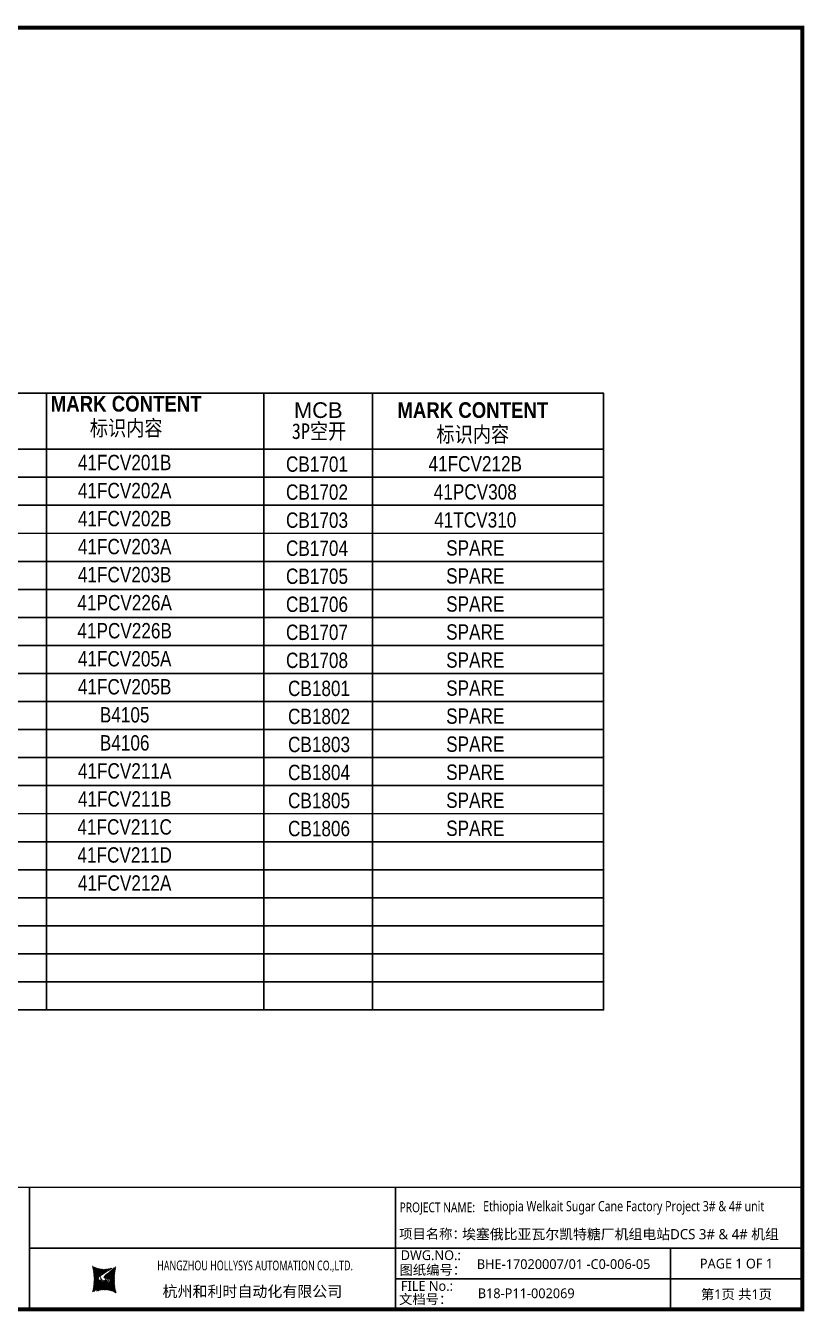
# Model space of a CAD drawing. Extents: x 81437 to 204847, y -54769 to -29444.
# Drawn here: x 122880 to 124794, y -36869 to -33708 of the extents above; entities that cross this region are included whole.
import ezdxf
from ezdxf.enums import TextEntityAlignment as Align
from ezdxf.lldxf.tags import DXFTag

# ---------------------------------------------------------------- set-up
doc = ezdxf.new("R2010")
doc.units = 0
doc.header["$LTSCALE"] = 100
doc.header["$MEASUREMENT"] = 0
for name, color, linetype in [('t', 1, 'Continuous'), ('YLT_GridLine', 7, 'Continuous'), ('YLT_GridText', 7, 'Continuous'), ('标准图框及表格', 7, 'Continuous')]:
    doc.layers.add(name, color=color, linetype=linetype)
doc.layers.add('细实线', color=7, linetype='Continuous', lineweight=20)
doc.styles.add('HZ', font='arial.ttf', dxfattribs={"width": 0.7})
doc.styles.get("Standard").update_dxf_attribs({"font": ''})
doc.styles.add('YLT_Grid', font='', dxfattribs={"width": 0.85})
doc.styles.add('微软雅黑', font='')
doc.styles.get('Standard').set_extended_font_data('SimSun')
doc.styles.get('YLT_Grid').set_extended_font_data('宋体')
doc.styles.get('微软雅黑').set_extended_font_data('Microsoft YaHei')
tags = doc.linetypes.add('CENTER', pattern=[2, 1.25, -0.25, 0.25, -0.25]).pattern_tags.tags
tags[10:11] = [DXFTag(74, 4), DXFTag(75, 0), DXFTag(340, '0'), DXFTag(46, 1.0), DXFTag(50, 0.0), DXFTag(44, 0.0), DXFTag(45, 0.0)]
tags[8:9] = [DXFTag(74, 4), DXFTag(75, 0), DXFTag(340, '0'), DXFTag(46, 1.0), DXFTag(50, 0.0), DXFTag(44, 0.0), DXFTag(45, 0.0)]
tags[6:7] = [DXFTag(74, 4), DXFTag(75, 0), DXFTag(340, '0'), DXFTag(46, 1.0), DXFTag(50, 0.0), DXFTag(44, 0.0), DXFTag(45, 0.0)]
tags[4:5] = [DXFTag(74, 4), DXFTag(75, 0), DXFTag(340, '0'), DXFTag(46, 1.0), DXFTag(50, 0.0), DXFTag(44, 0.0), DXFTag(45, 0.0)]
pattern_1 = [(45, (-6.162819773475348, -58.86246267448996), (-0.736262898216564, 0.7362628982165641), [])]

# ---------------------------------------------------------------- blocks, each defined once
blk = doc.blocks.new('图框')
at = {"layer": '标准图框及表格'}
h = blk.add_hatch(dxfattribs=at)
h.set_pattern_fill('ANSI31', color=5, scale=8.329863809039892, style=0)
h.set_pattern_definition(pattern_1)
edge = h.paths.add_edge_path()
edge.add_arc((2393.094436262916, -3057.016314091056), 55.18534773488954, 238.1092081981581, 291.6531626184834)
edge.add_line((2413.457117633552, -3108.307481089123), (2382.362679957259, -3129.105284474292))
edge.add_arc((2232.744557938924, -3137.191253253037), 135.3602868968974, 346.3915348661821, 374.2500326978034)
edge.add_line((2364.304773850054, -3169.039594784347), (2391.343418124445, -3146.7148906974))
edge.add_line((2385.17637942767, -3139.143911424919), (2389.981166822123, -3139.761302572286))
edge.add_spline(control_points=[(2391.307199095063, -3146.750097628447), (2392.196661605914, -3145.885543305817), (2393.808172678844, -3144.319160410171), (2393.706362376579, -3140.114756849009), (2391.263680388605, -3139.875266105763), (2389.959101290711, -3139.747359722689)], knot_values=[0, 0, 0, 0, 6.844331067525468, 12.40042740766005, 18.76924275352248, 18.76924275352248, 18.76924275352248, 18.76924275352248], weights=[1, 1, 1, 1, 1, 1], degree=3, periodic=0)
edge.add_spline(control_points=[(2382.352543285211, -3129.127895979397), (2381.626555155563, -3129.73152025812), (2380.315378592357, -3130.821700626719), (2379.381276507607, -3132.24510027398), (2378.964379386169, -3132.880374753903)], knot_values=[0, 0, 0, 0, 5.253673658024614, 9.488438564008057, 9.488438564008057, 9.488438564008057, 9.488438564008057], weights=[1, 1, 1, 1, 1], degree=3, periodic=0)
edge.add_spline(control_points=[(2380.109845815059, -3131.144179531064), (2379.558651433159, -3131.767985770505), (2378.469607692277, -3133.249177120419), (2378.75000888206, -3136.59141356358), (2381.696031569307, -3138.758015293683), (2384.022624161043, -3139.007997601494), (2385.15175362843, -3139.129317677358)], knot_values=[10.66597461496156, 10.66597461496156, 10.66597461496156, 10.66597461496156, 18.97770399508879, 28.89455822145742, 41.119553648298, 52.64692538081317, 52.64692538081317, 52.64692538081317, 52.64692538081317], weights=[1, 1, 1, 1, 1, 1, 1], degree=3, periodic=0)
h = blk.add_hatch(dxfattribs=at)
h.set_pattern_fill('ANSI31', color=3, scale=8.329863809039892, style=0)
h.set_pattern_definition(pattern_1)
edge = h.paths.add_edge_path()
edge.add_line((2396.306912351669, -3134.638821765021), (2401.543221691929, -3135.303048767099))
edge.add_spline(control_points=[(2394.881673431148, -3127.632408877759), (2393.992210920092, -3128.496963200258), (2392.380699847337, -3130.063346096064), (2392.482510149457, -3134.26774965708), (2394.925192137576, -3134.507240400384), (2396.229771235499, -3134.635146783385)], knot_values=[0, 0, 0, 0, 6.844331067526932, 12.40042740766158, 18.76924275352342, 18.76924275352342, 18.76924275352342, 18.76924275352342], weights=[1, 1, 1, 1, 1, 1], degree=3, periodic=0)
edge.add_line((2421.884098676157, -3105.342911721815), (2394.845454401773, -3127.667615808762))
edge.add_spline(control_points=[(2406.462349776273, -3142.781070641064), (2406.85282482484, -3142.285248106444), (2407.700959278394, -3140.915136680455), (2407.438863643569, -3137.791092942495), (2404.4928409567, -3135.624491212552), (2402.166248364556, -3135.374508904741), (2401.037118897577, -3135.253188828716)], knot_values=[12.65408913243743, 12.65408913243743, 12.65408913243743, 12.65408913243743, 18.97770399508879, 28.89455822145742, 41.119553648298, 52.64692538081317, 52.64692538081317, 52.64692538081317, 52.64692538081317], weights=[1, 1, 1, 1, 1, 1, 1], degree=3, periodic=0)
edge.add_line((2405.463463917236, -3143.838156073773), (2406.618423075823, -3142.594514654259))
edge.add_line((2403.858524028219, -3145.261600863971), (2405.463463917236, -3143.838156073904))
edge.add_line((2372.73175489228, -3166.075025417009), (2403.826192568573, -3145.277222031841))
edge.add_arc((2393.094436262916, -3217.366192415033), 55.18534773488965, 58.10920819815809, 111.6531626184834)
edge.add_arc((2553.444314586908, -3137.191253253037), 135.360286896897, 166.3915348661823, 194.2500326978024)
at = {"color": 7}
for p, q in [((2209.47921527367, -2910.443887418679), (2209.47921527367, -3210.443887418679)), ((3109.47921527367, -2910.443887418679), (3109.47921527367, -3210.443887418679)), ((2209.47921527367, -3060.443887418679), (3109.47921527367, -3060.443887418679)), ((3109.47921527367, -3060.443887418679), (4109.47921527367, -3060.443887418679)), ((3785.62275226965, -3060.443887418679), (3785.62275226965, -3210.443887418679)), ((4109.47921527367, -3135.443887418679), (3109.47921527367, -3135.443887418679))]:
    blk.add_line(p, q, dxfattribs=at)
at = {"color": 7, "const_width": 3}
blk.add_lwpolyline([(4109.47921527367, -2910.443887418679), (-6.162819773475348, -2910.443887418679)], dxfattribs=at)
at = {"layer": 't', "color": 7, "const_width": 9.61519705431492}
blk.add_lwpolyline([(4109.47921527367, -3210.443887418679), (4109.47921527367, -58.86246267448996), (-6.162819773475348, -58.86246267448996), (-6.162819773475348, -3210.443887418679)], close=True, dxfattribs=at)
at = {"color": 7, "linetype": 'CENTER', "style": '微软雅黑'}
for s, height, p in [('项目名称：', 24, (3118.237888517288, -3036.94681899895)), ('图纸编号：', 24, (3119.058468482224, -3125.527001057468)), ('杭州和利时自动化有限公司', 27, (2536.38633266712, -3179.976961063531)), ('文档号：', 24, (3117.869572934458, -3197.591179766443))]:
    blk.add_text(s, height=height, dxfattribs=at).set_placement(p)
at = {"color": 7, "style": '微软雅黑', "flags": 8}
for tag, p, height in [('DWG.NAME:', (1375.473639447489, -2969.2419877869), 25), ('DWG.NO.:', (3122.023352488108, -3089.264933317976), 24), ('图纸编号', (3309.199899152482, -3111.267140832559), 24), ('FILENO.:', (3122.509725826509, -3164.966587124836), 24), ('文档号', (3311.563545755656, -3182.994948628203), 24)]:
    blk.add_attdef(tag, p, '', height=height, dxfattribs=at)
at = {"color": 7, "style": '微软雅黑', "width": 0.8, "flags": 8}
for tag, p, height in [('PROJECTNAME:', (3119.317365890063, -2971.670387076527), 24), ('PROJECT_NAME', (3324.743137664682, -2969.191656158461), 25)]:
    blk.add_attdef(tag, p, '', height=height, dxfattribs=at)
at = {"color": 7, "style": '微软雅黑', "flags": 8}
for tag, height, width, p in [('RENLIU', 24, 0.7, (692.0254873090671, -3009.243060483925)), ('SHUFENWANG', 24, 0.7, (879.6254712981536, -3009.243060483925)), ('FANGHOU', 24, 0.7, (1063.567935676903, -3009.243060483925)), ('DANDANLI', 24, 0.7, (1243.852880445316, -3009.243060483925)), ('#10STATIONONTROLCABINETCOVER', 30, 0.6, (1771.737284051596, -3076.044837234568)), ('HANGZHOUHOLLYSYSAUTOMATIONCO.,LTD.', 24, 0.7, (2763.919484516009, -3104.577265918681))]:
    blk.add_attdef(tag, text='', height=height, dxfattribs=dict(at, width=width)).set_placement(p, align=Align.MIDDLE)
for tag, p in [('图纸名称:', (1371.649552043295, -3024.785799731683)), ('项目名称', (3272.897224152879, -3045.626842364768))]:
    blk.add_attdef(tag, text='', height=25, dxfattribs=at).set_placement(p, align=Align.BOTTOM_LEFT)
at = {"color": 7, "flags": 8}
blk.add_attdef('A', text='', height=23, dxfattribs=at).set_placement((53.73638948711596, -3033.744016823508), align=Align.MIDDLE)
at = {"color": 7, "style": '微软雅黑', "flags": 8}
for tag, height, p in [('设计时间', 23, (207.7030023673433, -3033.744016823508)), ('刘仁', 23, (692.0254873090671, -3061.050838701933)), ('王姝芬', 23, (879.6254712981536, -3061.050838701933)), ('侯方', 23, (1063.567935676903, -3061.050838701933)), ('李丹丹', 23, (1243.852880445316, -3061.050838701933)), ('PAGEXOFX', 24, (3947.55098377166, -3097.943887418679)), ('REV.', 24, (53.21983990701119, -3121.911417548025)), ('DATE', 24, (202.7449719716897, -3121.911417548025)), ('DESCRIPTION', 24, (445.5564698352027, -3121.911417548025)), ('PREPARED', 24, (692.0254873090671, -3121.911417548025)), ('CHECKED', 24, (879.625471298139, -3121.911417548025)), ('SIGNED', 24, (1063.567935676889, -3121.911417548025)), ('APPROVED', 24, (1243.852880445316, -3121.911417548025)), ('图纸名称', 30, (1771.737284051596, -3153.557526718527)), ('第几页共几页', 24, (3947.55098377166, -3172.943887418679))]:
    blk.add_attdef(tag, text='', height=height, dxfattribs=at).set_placement(p, align=Align.MIDDLE)
at = {"layer": '标准图框及表格', "color": 5, "style": 'HZ'}
for s, p in [('pgqh', (2367.722055843864, -3118.539690870716)), ('hollilas', (2367.889081852576, -3144.830947292762))]:
    blk.add_text(s, height=5.205656721233694, dxfattribs=at).set_placement(p)
at = {"layer": '标准图框及表格', "color": 3, "style": 'HZ'}
for s, height, p in [('auto', 8.676094535389492, (2394.744307490306, -3133.062499086471)), ('hollysys', 4.338047267694746, (2396.375285240625, -3158.593924068552))]:
    blk.add_text(s, height=height, dxfattribs=at).set_placement(p)
blk = doc.blocks.new('空开12')
at = {"layer": 'YLT_GridText', "style": 'YLT_Grid', "width": 0.8}
blk.add_attdef('KA1', text='', height=28, dxfattribs=at).set_placement((31.39270106703043, 0.8407768793404102), align=Align.CENTER)
blk = doc.blocks.new('空开标识')
at = {"layer": 'YLT_GridText', "style": 'YLT_Grid', "width": 0.85}
blk.add_attdef('A路1', text='', height=28, dxfattribs=at).set_placement((38.7147169765085, 3.477287093177438), align=Align.CENTER)

msp = doc.modelspace()

# ---------------------------------------------------------------- linework, layer by layer
at = {"layer": 'YLT_GridLine', "color": 7, "lineweight": 25}
for p, q in [((122931.0169947836, -34611.27731265083), (122931.0466357193, -36127.93278031888)), ((123465.5872606856, -34611.37213814448), (123465.6169014171, -36127.98079359151)), ((123732.7055808788, -34611.3820228748), (123732.7352218146, -36128.03749054285)), ((121203.0061890726, -34749.13105176463), (124300.6009032866, -34749.27904422078)), ((121203.0061890726, -34818.06481176463), (124300.6009032866, -34818.21280422078)), ((121203.0061890726, -34886.99857176461), (124300.6009032866, -34887.14656422076)), ((121203.0061890726, -34955.9323317646), (124300.6009032866, -34956.08032422075)), ((121203.0061890726, -35024.86609176459), (124300.6009032866, -35025.01408422073)), ((121203.0061890726, -35093.79985176458), (124300.6009032866, -35093.94784422073)), ((121203.0061890726, -35162.73361176458), (124300.6009032866, -35162.88160422072)), ((121203.0061890726, -35231.66737176456), (124300.6009032866, -35231.8153642207)), ((121203.0061890726, -35300.60113176455), (124300.6009032866, -35300.7491242207)), ((121203.0061890726, -35369.53489176455), (124300.6009032866, -35369.68288422069)), ((121203.0061890726, -35438.46865176453), (124300.6009032866, -35438.61664422067)), ((121203.0061890726, -35507.40241176452), (124300.6009032866, -35507.55040422067)), ((121203.0061890726, -35576.33617176452), (124300.6009032866, -35576.48416422066)), ((121203.0061890726, -35645.2699317645), (124300.6009032866, -35645.41792422064)), ((121203.0061890726, -35714.20369176448), (124300.6009032866, -35714.35168422063)), ((121203.0061890726, -35783.13745176448), (124300.6009032866, -35783.28544422063)), ((121203.0061890726, -35852.07121176447), (124300.6009032866, -35852.21920422062)), ((121203.0061890726, -35921.00497176446), (124300.6009032866, -35921.1529642206)), ((121203.0061890726, -35989.93873176444), (124300.6009032866, -35990.08672422059)), ((121203.0061890726, -36058.87249176444), (124300.6009032866, -36059.02048422059)), ((121203.0061890726, -36127.80625176442), (124300.6009032866, -36127.95424422057))]:
    msp.add_line(p, q, dxfattribs=at)
msp.add_lwpolyline([(121203.0061890726, -34611.26403977755), (124300.6009032866, -34611.4120322337), (124300.6009032866, -36127.95424422057), (121203.0358298653, -36127.80625318056)], close=True, dxfattribs=at)

# ---------------------------------------------------------------- block references
at = {"color": 1}
ref = msp.add_blockref('图框', (120679.7949075631, -33653.74107732276), dxfattribs=at)
ref.add_attrib('PROJECTNAME:', 'PROJECT NAME:', (123799.1122734532, -36625.41146439929), dxfattribs={"color": 7, "height": 24, "style": '微软雅黑', "width": 0.8000000000000002})
ref.add_attrib('FILENO.:', 'FILE No.:', (123802.3046333897, -36818.7076644476), dxfattribs={"color": 7, "height": 24, "style": '微软雅黑'})
ref.add_attrib('DWG.NO.:', 'DWG.NO.:', (123801.8182600513, -36743.00601064073), dxfattribs={"color": 7, "height": 24, "style": '微软雅黑'})
ref.add_attrib('PAGEXOFX', 'PAGE 1 OF 1', dxfattribs={"color": 7, "height": 24, "style": '微软雅黑', "flags": 8}).set_placement((124627.3458913348, -36751.68496474144), align=Align.MIDDLE)
ref.add_attrib('PROJECT_NAME', 'Ethiopia Welkait Sugar Cane Factory Project 3# & 4# unit', (124004.5380452278, -36622.93273348122), dxfattribs={"color": 7, "height": 25, "style": '微软雅黑', "width": 0.8})
ref.add_attrib('项目名称', '埃塞俄比亚瓦尔凯特糖厂机组电站DCS 3# & 4# 机组', dxfattribs={"color": 7, "height": 25, "style": '微软雅黑'}).set_placement((123952.692131716, -36699.36791968753), align=Align.BOTTOM_LEFT)
ref.add_attrib('HANGZHOUHOLLYSYSAUTOMATIONCO.,LTD.', 'HANGZHOU HOLLYSYS AUTOMATION CO.,LTD.', dxfattribs={"color": 7, "height": 24, "style": '微软雅黑', "width": 0.6999999999999998}).set_placement((123443.7143920792, -36758.31834324144), align=Align.MIDDLE)
ref.add_attrib('文档号', 'B18-P11-002069', (123991.3584533188, -36836.73602595097), dxfattribs={"color": 7, "height": 24, "style": '微软雅黑', "flags": 8})
ref.add_attrib('图纸编号', 'BHE-17020007/01 -C0-006-05', (123988.9948067156, -36765.00821815532), dxfattribs={"color": 7, "height": 24, "style": '微软雅黑', "flags": 8})
ref.add_attrib('第几页共几页', '第1页 共1页', dxfattribs={"color": 7, "height": 24, "style": '微软雅黑', "flags": 8}).set_placement((124627.3458913348, -36826.68496474144), align=Align.MIDDLE)
at = {"layer": '细实线'}
ref = msp.add_blockref('空开12', (123080.8172074954, -34801.8714803426), dxfattribs=dict(at, xscale=1.348704000001308, yscale=1.348703999999834, zscale=1.348704))
ref.add_attrib('KA1', '41FCV201B', dxfattribs={"layer": 'YLT_GridText', "height": 37.763712, "style": 'HZ', "width": 0.8}).set_placement((123123.1566689953, -34800.73752120233), align=Align.CENTER)
ref = msp.add_blockref('空开12', (123553.716883698, -34805.78554665174), dxfattribs=dict(at, xscale=1.348704000001308, yscale=1.348703999999834, zscale=1.348704))
ref.add_attrib('KA1', 'CB1701', dxfattribs={"layer": 'YLT_GridText', "height": 37.763712, "style": 'HZ', "width": 0.8}).set_placement((123596.0563451979, -34804.65158751147), align=Align.CENTER)
ref = msp.add_blockref('空开标识', (123932.951091683, -34808.64997984622), dxfattribs=dict(at, xscale=1.348704000001308, yscale=1.348703999999834, zscale=1.348704))
ref.add_attrib('A路1', '41FCV212B', dxfattribs={"layer": 'YLT_GridText', "height": 37.763712, "style": 'HZ', "width": 0.8}).set_placement((123985.1657853281, -34803.96014883451), align=Align.CENTER)
ref = msp.add_blockref('空开12', (123080.8172074954, -34870.80524034259), dxfattribs=dict(at, xscale=1.348704000001308, yscale=1.348703999999834, zscale=1.348704))
ref.add_attrib('KA1', '41FCV202A', dxfattribs={"layer": 'YLT_GridText', "height": 37.763712, "style": 'HZ', "width": 0.8}).set_placement((123123.1566689953, -34869.67128120232), align=Align.CENTER)
ref = msp.add_blockref('空开12', (123553.716883698, -34874.71930665174), dxfattribs=dict(at, xscale=1.348704000001308, yscale=1.348703999999834, zscale=1.348704))
ref.add_attrib('KA1', 'CB1702', dxfattribs={"layer": 'YLT_GridText', "height": 37.763712, "style": 'HZ', "width": 0.8}).set_placement((123596.0563451979, -34873.58534751146), align=Align.CENTER)
ref = msp.add_blockref('空开标识', (123932.951091683, -34877.58373984621), dxfattribs=dict(at, xscale=1.348704000001308, yscale=1.348703999999834, zscale=1.348704))
ref.add_attrib('A路1', '41PCV308', dxfattribs={"layer": 'YLT_GridText', "height": 37.763712, "style": 'HZ', "width": 0.8}).set_placement((123985.1657853281, -34872.89390883449), align=Align.CENTER)
ref = msp.add_blockref('空开12', (123080.8172074954, -34939.73900034258), dxfattribs=dict(at, xscale=1.348704000001308, yscale=1.348703999999834, zscale=1.348704))
ref.add_attrib('KA1', '41FCV202B', dxfattribs={"layer": 'YLT_GridText', "height": 37.763712, "style": 'HZ', "width": 0.8}).set_placement((123123.1566689953, -34938.60504120231), align=Align.CENTER)
ref = msp.add_blockref('空开12', (123553.716883698, -34943.65306665173), dxfattribs=dict(at, xscale=1.348704000001308, yscale=1.348703999999834, zscale=1.348704))
ref.add_attrib('KA1', 'CB1703', dxfattribs={"layer": 'YLT_GridText', "height": 37.763712, "style": 'HZ', "width": 0.8}).set_placement((123596.0563451979, -34942.51910751146), align=Align.CENTER)
ref = msp.add_blockref('空开标识', (123932.951091683, -34946.5174998462), dxfattribs=dict(at, xscale=1.348704000001308, yscale=1.348703999999834, zscale=1.348704))
ref.add_attrib('A路1', '41TCV310', dxfattribs={"layer": 'YLT_GridText', "height": 37.763712, "style": 'HZ', "width": 0.8}).set_placement((123985.1657853281, -34941.82766883449), align=Align.CENTER)
ref = msp.add_blockref('空开12', (123080.8172074954, -35008.67276034258), dxfattribs=dict(at, xscale=1.348704000001308, yscale=1.348703999999834, zscale=1.348704))
ref.add_attrib('KA1', '41FCV203A', dxfattribs={"layer": 'YLT_GridText', "height": 37.763712, "style": 'HZ', "width": 0.8}).set_placement((123123.1566689953, -35007.5388012023), align=Align.CENTER)
ref = msp.add_blockref('空开12', (123553.716883698, -35012.58682665172), dxfattribs=dict(at, xscale=1.348704000001308, yscale=1.348703999999834, zscale=1.348704))
ref.add_attrib('KA1', 'CB1704', dxfattribs={"layer": 'YLT_GridText', "height": 37.763712, "style": 'HZ', "width": 0.8}).set_placement((123596.0563451979, -35011.45286751145), align=Align.CENTER)
ref = msp.add_blockref('空开标识', (123932.951091683, -35015.4512598462), dxfattribs=dict(at, xscale=1.348704000001308, yscale=1.348703999999834, zscale=1.348704))
ref.add_attrib('A路1', 'SPARE', dxfattribs={"layer": 'YLT_GridText', "height": 37.763712, "style": 'HZ', "width": 0.8}).set_placement((123985.1657853281, -35010.76142883448), align=Align.CENTER)
ref = msp.add_blockref('空开12', (123080.8172074954, -35077.60652034257), dxfattribs=dict(at, xscale=1.348704000001308, yscale=1.348703999999834, zscale=1.348704))
ref.add_attrib('KA1', '41FCV203B', dxfattribs={"layer": 'YLT_GridText', "height": 37.763712, "style": 'HZ', "width": 0.8}).set_placement((123123.1566689953, -35076.4725612023), align=Align.CENTER)
ref = msp.add_blockref('空开12', (123553.716883698, -35081.52058665171), dxfattribs=dict(at, xscale=1.348704000001308, yscale=1.348703999999834, zscale=1.348704))
ref.add_attrib('KA1', 'CB1705', dxfattribs={"layer": 'YLT_GridText', "height": 37.763712, "style": 'HZ', "width": 0.8}).set_placement((123596.0563451979, -35080.38662751144), align=Align.CENTER)
ref = msp.add_blockref('空开标识', (123932.951091683, -35084.38501984619), dxfattribs=dict(at, xscale=1.348704000001308, yscale=1.348703999999834, zscale=1.348704))
ref.add_attrib('A路1', 'SPARE', dxfattribs={"layer": 'YLT_GridText', "height": 37.763712, "style": 'HZ', "width": 0.8}).set_placement((123985.1657853281, -35079.69518883447), align=Align.CENTER)
ref = msp.add_blockref('空开12', (123080.8172074954, -35146.54028034255), dxfattribs=dict(at, xscale=1.348704000001308, yscale=1.348703999999834, zscale=1.348704))
ref.add_attrib('KA1', '41PCV226A', dxfattribs={"layer": 'YLT_GridText', "height": 37.763712, "style": 'HZ', "width": 0.8}).set_placement((123123.1566689953, -35145.40632120229), align=Align.CENTER)
ref = msp.add_blockref('空开12', (123553.716883698, -35150.4543466517), dxfattribs=dict(at, xscale=1.348704000001308, yscale=1.348703999999834, zscale=1.348704))
ref.add_attrib('KA1', 'CB1706', dxfattribs={"layer": 'YLT_GridText', "height": 37.763712, "style": 'HZ', "width": 0.8}).set_placement((123596.0563451979, -35149.32038751143), align=Align.CENTER)
ref = msp.add_blockref('空开标识', (123932.951091683, -35153.31877984618), dxfattribs=dict(at, xscale=1.348704000001308, yscale=1.348703999999834, zscale=1.348704))
ref.add_attrib('A路1', 'SPARE', dxfattribs={"layer": 'YLT_GridText', "height": 37.763712, "style": 'HZ', "width": 0.8}).set_placement((123985.1657853281, -35148.62894883446), align=Align.CENTER)
ref = msp.add_blockref('空开12', (123080.8172074954, -35215.47404034255), dxfattribs=dict(at, xscale=1.348704000001308, yscale=1.348703999999834, zscale=1.348704))
ref.add_attrib('KA1', '41PCV226B', dxfattribs={"layer": 'YLT_GridText', "height": 37.763712, "style": 'HZ', "width": 0.8}).set_placement((123123.1566689953, -35214.34008120227), align=Align.CENTER)
ref = msp.add_blockref('空开12', (123553.716883698, -35219.3881066517), dxfattribs=dict(at, xscale=1.348704000001308, yscale=1.348703999999834, zscale=1.348704))
ref.add_attrib('KA1', 'CB1707', dxfattribs={"layer": 'YLT_GridText', "height": 37.763712, "style": 'HZ', "width": 0.8}).set_placement((123596.0563451979, -35218.25414751142), align=Align.CENTER)
ref = msp.add_blockref('空开标识', (123932.9609719514, -35222.25228631178), dxfattribs=dict(at, xscale=1.348704000001308, yscale=1.348703999999834, zscale=1.348704))
ref.add_attrib('A路1', 'SPARE', dxfattribs={"layer": 'YLT_GridText', "height": 37.763712, "style": 'HZ', "width": 0.8}).set_placement((123985.1756655964, -35217.56245530005), align=Align.CENTER)
ref = msp.add_blockref('空开12', (123080.8172074954, -35284.40780034254), dxfattribs=dict(at, xscale=1.348704000001308, yscale=1.348703999999834, zscale=1.348704))
ref.add_attrib('KA1', '41FCV205A', dxfattribs={"layer": 'YLT_GridText', "height": 37.763712, "style": 'HZ', "width": 0.8}).set_placement((123123.1566689953, -35283.27384120227), align=Align.CENTER)
ref = msp.add_blockref('空开12', (123553.716883698, -35288.32186665168), dxfattribs=dict(at, xscale=1.348704000001308, yscale=1.348703999999834, zscale=1.348704))
ref.add_attrib('KA1', 'CB1708', dxfattribs={"layer": 'YLT_GridText', "height": 37.763712, "style": 'HZ', "width": 0.8}).set_placement((123596.0563451979, -35287.18790751142), align=Align.CENTER)
ref = msp.add_blockref('空开标识', (123932.9609719514, -35291.18604631176), dxfattribs=dict(at, xscale=1.348704000001308, yscale=1.348703999999834, zscale=1.348704))
ref.add_attrib('A路1', 'SPARE', dxfattribs={"layer": 'YLT_GridText', "height": 37.763712, "style": 'HZ', "width": 0.8}).set_placement((123985.1756655964, -35286.49621530005), align=Align.CENTER)
ref = msp.add_blockref('空开12', (123080.8172074954, -35353.34156034254), dxfattribs=dict(at, xscale=1.348704000001308, yscale=1.348703999999834, zscale=1.348704))
ref.add_attrib('KA1', '41FCV205B', dxfattribs={"layer": 'YLT_GridText', "height": 37.763712, "style": 'HZ', "width": 0.8}).set_placement((123123.1566689953, -35352.20760120226), align=Align.CENTER)
ref = msp.add_blockref('空开12', (123558.6986011078, -35357.25586466103), dxfattribs=dict(at, xscale=1.348704000001308, yscale=1.348703999999834, zscale=1.348704))
ref.add_attrib('KA1', 'CB1801', dxfattribs={"layer": 'YLT_GridText', "height": 37.763712, "style": 'HZ', "width": 0.8}).set_placement((123601.0380626077, -35356.12190552075), align=Align.CENTER)
ref = msp.add_blockref('空开标识', (123932.9609719514, -35360.11980631176), dxfattribs=dict(at, xscale=1.348704000001308, yscale=1.348703999999834, zscale=1.348704))
ref.add_attrib('A路1', 'SPARE', dxfattribs={"layer": 'YLT_GridText', "height": 37.763712, "style": 'HZ', "width": 0.8}).set_placement((123985.1756655964, -35355.42997530004), align=Align.CENTER)
ref = msp.add_blockref('空开12', (123080.8172074954, -35422.27532034252), dxfattribs=dict(at, xscale=1.348704000001308, yscale=1.348703999999834, zscale=1.348704))
ref.add_attrib('KA1', 'B4105', dxfattribs={"layer": 'YLT_GridText', "height": 37.763712, "style": 'HZ', "width": 0.8}).set_placement((123123.1566689953, -35421.14136120226), align=Align.CENTER)
ref = msp.add_blockref('空开12', (123558.6986011078, -35426.18962466102), dxfattribs=dict(at, xscale=1.348704000001308, yscale=1.348703999999834, zscale=1.348704))
ref.add_attrib('KA1', 'CB1802', dxfattribs={"layer": 'YLT_GridText', "height": 37.763712, "style": 'HZ', "width": 0.8}).set_placement((123601.0380626077, -35425.05566552075), align=Align.CENTER)
ref = msp.add_blockref('空开标识', (123932.9609719392, -35429.05382031819), dxfattribs=dict(at, xscale=1.348704000001308, yscale=1.348703999999834, zscale=1.348704))
ref.add_attrib('A路1', 'SPARE', dxfattribs={"layer": 'YLT_GridText', "height": 37.763712, "style": 'HZ', "width": 0.8}).set_placement((123985.1756655842, -35424.36398930648), align=Align.CENTER)
ref = msp.add_blockref('空开12', (123080.8306796464, -35491.20908098614), dxfattribs=dict(at, xscale=1.348704000001308, yscale=1.348703999999834, zscale=1.348704))
ref.add_attrib('KA1', 'B4106', dxfattribs={"layer": 'YLT_GridText', "height": 37.763712, "style": 'HZ', "width": 0.8}).set_placement((123123.1701411463, -35490.07512184587), align=Align.CENTER)
ref = msp.add_blockref('空开12', (123558.6986011078, -35495.12338466101), dxfattribs=dict(at, xscale=1.348704000001308, yscale=1.348703999999834, zscale=1.348704))
ref.add_attrib('KA1', 'CB1803', dxfattribs={"layer": 'YLT_GridText', "height": 37.763712, "style": 'HZ', "width": 0.8}).set_placement((123601.0380626077, -35493.98942552074), align=Align.CENTER)
ref = msp.add_blockref('空开标识', (123932.9609719392, -35497.98758031819), dxfattribs=dict(at, xscale=1.348704000001308, yscale=1.348703999999834, zscale=1.348704))
ref.add_attrib('A路1', 'SPARE', dxfattribs={"layer": 'YLT_GridText', "height": 37.763712, "style": 'HZ', "width": 0.8}).set_placement((123985.1756655842, -35493.29774930647), align=Align.CENTER)
ref = msp.add_blockref('空开12', (123080.8306796464, -35560.14284098613), dxfattribs=dict(at, xscale=1.348704000001308, yscale=1.348703999999834, zscale=1.348704))
ref.add_attrib('KA1', '41FCV211A', dxfattribs={"layer": 'YLT_GridText', "height": 37.763712, "style": 'HZ', "width": 0.8}).set_placement((123123.1701411463, -35559.00888184586), align=Align.CENTER)
ref = msp.add_blockref('空开12', (123558.6986011078, -35564.057144661), dxfattribs=dict(at, xscale=1.348704000001308, yscale=1.348703999999834, zscale=1.348704))
ref.add_attrib('KA1', 'CB1804', dxfattribs={"layer": 'YLT_GridText', "height": 37.763712, "style": 'HZ', "width": 0.8}).set_placement((123601.0380626077, -35562.92318552073), align=Align.CENTER)
ref = msp.add_blockref('空开标识', (123932.9609719392, -35566.92134031818), dxfattribs=dict(at, xscale=1.348704000001308, yscale=1.348703999999834, zscale=1.348704))
ref.add_attrib('A路1', 'SPARE', dxfattribs={"layer": 'YLT_GridText', "height": 37.763712, "style": 'HZ', "width": 0.8}).set_placement((123985.1756655842, -35562.23150930647), align=Align.CENTER)
ref = msp.add_blockref('空开12', (123080.8306796464, -35629.07660098613), dxfattribs=dict(at, xscale=1.348704000001308, yscale=1.348703999999834, zscale=1.348704))
ref.add_attrib('KA1', '41FCV211B', dxfattribs={"layer": 'YLT_GridText', "height": 37.763712, "style": 'HZ', "width": 0.8}).set_placement((123123.1701411463, -35627.94264184585), align=Align.CENTER)
ref = msp.add_blockref('空开12', (123558.6986011078, -35632.990904661), dxfattribs=dict(at, xscale=1.348704000001308, yscale=1.348703999999834, zscale=1.348704))
ref.add_attrib('KA1', 'CB1805', dxfattribs={"layer": 'YLT_GridText', "height": 37.763712, "style": 'HZ', "width": 0.8}).set_placement((123601.0380626077, -35631.85694552073), align=Align.CENTER)
ref = msp.add_blockref('空开标识', (123932.9609719392, -35635.85510031816), dxfattribs=dict(at, xscale=1.348704000001308, yscale=1.348703999999834, zscale=1.348704))
ref.add_attrib('A路1', 'SPARE', dxfattribs={"layer": 'YLT_GridText', "height": 37.763712, "style": 'HZ', "width": 0.8}).set_placement((123985.1756655842, -35631.16526930645), align=Align.CENTER)
ref = msp.add_blockref('空开12', (123080.8306796464, -35698.01036098612), dxfattribs=dict(at, xscale=1.348704000001308, yscale=1.348703999999834, zscale=1.348704))
ref.add_attrib('KA1', '41FCV211C', dxfattribs={"layer": 'YLT_GridText', "height": 37.763712, "style": 'HZ', "width": 0.8}).set_placement((123123.1701411463, -35696.87640184585), align=Align.CENTER)
ref = msp.add_blockref('空开12', (123558.6986011078, -35701.92466466098), dxfattribs=dict(at, xscale=1.348704000001308, yscale=1.348703999999834, zscale=1.348704))
ref.add_attrib('KA1', 'CB1806', dxfattribs={"layer": 'YLT_GridText', "height": 37.763712, "style": 'HZ', "width": 0.8}).set_placement((123601.0380626077, -35700.79070552072), align=Align.CENTER)
ref = msp.add_blockref('空开标识', (123932.9609719392, -35704.78886031815), dxfattribs=dict(at, xscale=1.348704000001308, yscale=1.348703999999834, zscale=1.348704))
ref.add_attrib('A路1', 'SPARE', dxfattribs={"layer": 'YLT_GridText', "height": 37.763712, "style": 'HZ', "width": 0.8}).set_placement((123985.1756655842, -35700.09902930644), align=Align.CENTER)
ref = msp.add_blockref('空开12', (123080.8306796464, -35766.94412098611), dxfattribs=dict(at, xscale=1.348704000001308, yscale=1.348703999999834, zscale=1.348704))
ref.add_attrib('KA1', '41FCV211D', dxfattribs={"layer": 'YLT_GridText', "height": 37.763712, "style": 'HZ', "width": 0.8}).set_placement((123123.1701411463, -35765.81016184584), align=Align.CENTER)
ref = msp.add_blockref('空开12', (123080.8306796464, -35835.8778809861), dxfattribs=dict(at, xscale=1.348704000001308, yscale=1.348703999999834, zscale=1.348704))
ref.add_attrib('KA1', '41FCV212A', dxfattribs={"layer": 'YLT_GridText', "height": 37.763712, "style": 'HZ', "width": 0.8}).set_placement((123123.1701411463, -35834.74392184583), align=Align.CENTER)

# ---------------------------------------------------------------- texts
at = {"layer": 'YLT_GridText', "attachment_point": 5, "style": 'YLT_Grid'}
for s, insert, char_height, width in [('{\\fArial|b1|i0|c0|p2;MARK\\fArial|b1|i0|c134|p2; \\fArial|b1|i0|c0|p2;CONTENT}', (123126.9324876043, -34637.74083463231), 38.53440000000001, 761.1435999999999), ('\\pt154.1376;{\\fArial|b0|i0|c134|p34;\\W1;MCB}', (123599.1431275086, -34653.32491774789), 38.5344, 480.9008504267226), ('{\\fArial|b1|i0|c0|p2;MARK\\fArial|b1|i0|c134|p2; \\fArial|b1|i0|c0|p2;CONTENT}', (123979.070227823, -34653.20744282089), 38.53440000000001, 761.1435999999999), ('标识内容', (123126.9324876043, -34699.19756357606), 38.5344, 761.1435999999999), ('3P空开', (123601.1552535018, -34706.98731930307), 38.5344, 238.3959200000052), ('标识内容', (123979.070227823, -34714.66417176464), 38.5344, 761.1435999999999)]:
    msp.add_mtext(s, dxfattribs=dict(at, insert=insert, char_height=char_height, width=width))

doc.saveas('drawing.dxf')
